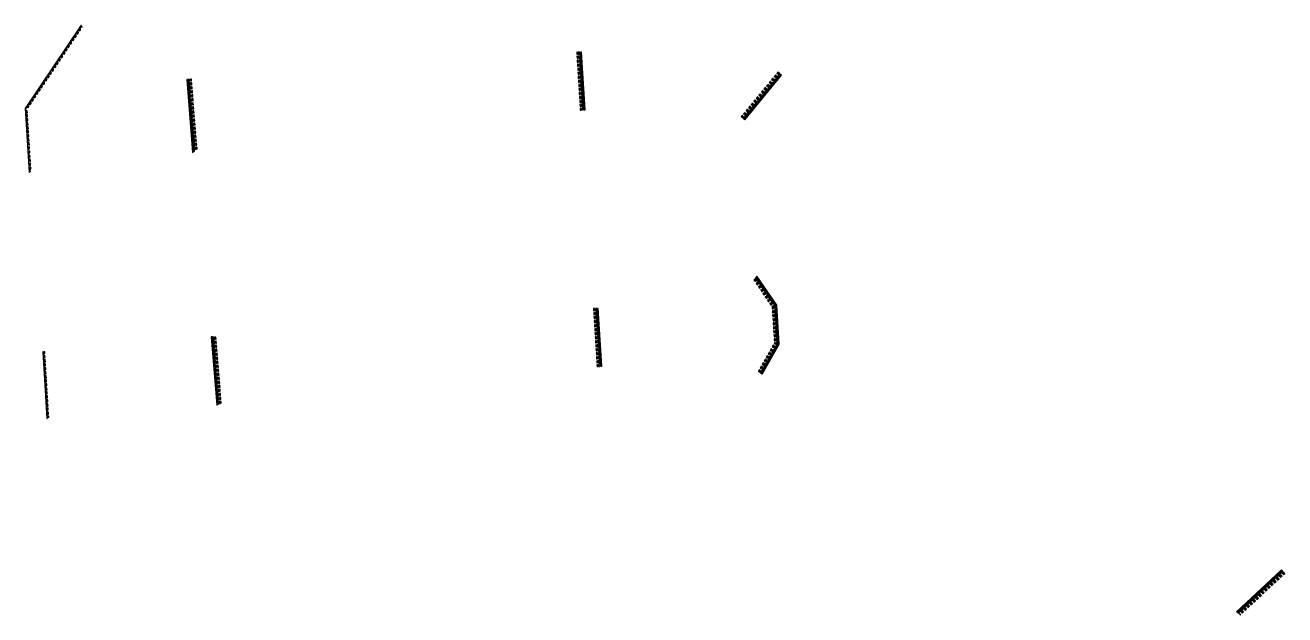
# Model space of a CAD drawing. Extents: x -9041 to 1682, y -8996 to 964.
# Drawn here: x -553 to 1319, y -649 to 228 of the extents above; entities that cross this region are included whole.
import ezdxf

# ---------------------------------------------------------------- set-up
doc = ezdxf.new("R2010")
doc.units = 0

msp = doc.modelspace()

# ---------------------------------------------------------------- linework, layer by layer
at = {"layer": 'mg_to_dxf', "color": 40}
for points in [[(-552.21, 103.58), (-469.42, 226.93), (-469.94, 227.94), (-553.09, 103.91)], [(-469.54, 224.94), (-468.71, 224.39), (-468.38, 224.89), (-468.9, 225.91)], [(-482.92, 205.02), (-482.09, 204.46), (-480.42, 206.95), (-481.25, 207.51)], [(-479.58, 210), (-478.75, 209.44), (-477.07, 211.93), (-477.9, 212.49)], [(-473.73, 216.91), (-474.56, 217.47), (-476.23, 214.98), (-475.4, 214.42)], [(-470.39, 221.9), (-471.22, 222.45), (-472.89, 219.96), (-472.06, 219.4)], [(-496.3, 185.09), (-495.47, 184.53), (-493.79, 187.02), (-494.62, 187.58)], [(-492.12, 189.51), (-490.45, 192.01), (-491.28, 192.56), (-492.95, 190.07)], [(-489.61, 195.05), (-488.78, 194.5), (-487.11, 196.99), (-487.94, 197.54)], [(-485.43, 199.48), (-483.76, 201.97), (-484.59, 202.53), (-486.26, 200.04)], [(267.69, 187.62), (267.67, 187.89), (266.68, 187.83), (266.69, 187.56)], [(266.86, 184.83), (267.86, 184.89), (267.69, 187.62), (266.69, 187.56)], [(269.69, 187.74), (269.67, 188.01), (268.67, 187.95), (268.69, 187.68)], [(269.86, 185.02), (269.69, 187.74), (268.69, 187.68), (268.86, 184.96)], [(276.04, 101.94), (277.04, 102.01), (271.68, 187.86), (270.69, 187.8)], [(272.68, 187.93), (278.04, 102.08), (279.04, 102.15), (273.68, 187.99)], [(-506.33, 170.15), (-505.5, 169.59), (-503.83, 172.08), (-504.66, 172.64)], [(-502.15, 174.57), (-500.48, 177.06), (-501.31, 177.62), (-502.98, 175.13)], [(-498.81, 179.55), (-497.14, 182.04), (-497.97, 182.6), (-499.64, 180.11)], [(267.05, 181.84), (267.24, 178.84), (268.23, 178.91), (268.05, 181.9)], [(268.42, 175.91), (267.42, 175.85), (267.61, 172.85), (268.61, 172.92)], [(267.98, 166.87), (268.98, 166.93), (268.8, 169.92), (267.8, 169.86)], [(270.23, 179.03), (270.04, 182.02), (269.05, 181.96), (269.23, 178.97)], [(269.42, 175.97), (269.61, 172.98), (270.6, 173.04), (270.42, 176.04)], [(270.79, 170.05), (269.79, 169.99), (269.98, 166.99), (270.98, 167.05)], [(-519.7, 150.22), (-518.87, 149.66), (-517.2, 152.15), (-518.03, 152.71)], [(-515.53, 154.64), (-513.86, 157.13), (-514.69, 157.69), (-516.36, 155.2)], [(-510.51, 162.12), (-511.34, 162.67), (-513.02, 160.18), (-512.19, 159.62)], [(-507.17, 167.1), (-508, 167.65), (-509.67, 165.16), (-508.84, 164.61)], [(269.36, 160.94), (269.17, 163.93), (268.17, 163.87), (268.36, 160.88)], [(269.54, 157.95), (268.54, 157.88), (268.73, 154.89), (269.73, 154.95)], [(269.92, 151.96), (268.92, 151.9), (269.1, 148.9), (270.1, 148.96)], [(271.16, 164.06), (270.17, 164), (270.35, 161), (271.35, 161.06)], [(271.54, 158.07), (270.54, 158.01), (270.73, 155.01), (271.73, 155.08)], [(271.1, 149.03), (272.1, 149.09), (271.91, 152.08), (270.91, 152.02)], [(514.28, 89.26), (515.05, 88.63), (569.68, 155.07), (568.91, 155.71)], [(570.46, 154.43), (515.83, 88), (516.61, 87.37), (571.23, 153.8)], [(562.18, 153.82), (560.28, 151.51), (561.05, 150.87), (562.96, 153.19)], [(562.6, 149.6), (564.5, 151.92), (563.73, 152.55), (561.82, 150.23)], [(564.09, 156.14), (564.86, 155.5), (566.6, 157.61), (565.83, 158.25)], [(566.41, 154.23), (568.14, 156.34), (567.37, 156.98), (565.64, 154.87)], [(566.6, 157.61), (566.77, 157.82), (566, 158.46), (565.83, 158.25)], [(568.14, 156.34), (568.31, 156.55), (567.54, 157.19), (567.37, 156.98)], [(-533.08, 130.29), (-532.25, 129.73), (-530.58, 132.22), (-531.41, 132.78)], [(-528.91, 134.72), (-527.23, 137.21), (-528.06, 137.76), (-529.74, 135.27)], [(-523.89, 142.19), (-524.72, 142.75), (-526.39, 140.25), (-525.56, 139.7)], [(-522.22, 144.68), (-520.55, 147.17), (-521.38, 147.73), (-523.05, 145.24)], [(-304.29, 38.53), (-303.35, 39.29), (-311.97, 147.12), (-312.96, 147.03)], [(-309.98, 147.29), (-310.97, 147.2), (-302.41, 40.05), (-301.46, 40.82)], [(-307.98, 147.47), (-308.98, 147.38), (-308.8, 145.08), (-307.8, 145.16)], [(-308.32, 139.1), (-307.32, 139.18), (-307.56, 142.17), (-308.56, 142.09)], [(-307.08, 136.19), (-308.08, 136.11), (-307.84, 133.12), (-306.84, 133.2)], [(-305.8, 145.32), (-305.99, 147.64), (-306.99, 147.56), (-306.8, 145.24)], [(-305.57, 142.33), (-306.56, 142.25), (-306.32, 139.26), (-305.33, 139.34)], [(-306.08, 136.27), (-305.85, 133.28), (-304.85, 133.36), (-305.09, 136.35)], [(270.29, 145.97), (269.29, 145.91), (269.48, 142.91), (270.48, 142.98)], [(270.66, 139.98), (269.67, 139.92), (269.85, 136.92), (270.85, 136.99)], [(270.04, 133.93), (270.23, 130.94), (271.22, 131), (271.04, 133.99)], [(271.29, 146.03), (271.47, 143.04), (272.47, 143.1), (272.29, 146.09)], [(272.66, 140.11), (271.66, 140.04), (271.85, 137.05), (272.85, 137.11)], [(273.03, 134.12), (272.04, 134.06), (272.22, 131.06), (273.22, 131.12)], [(547.71, 134.65), (546.94, 135.28), (545.04, 132.97), (545.81, 132.33)], [(549.26, 133.38), (548.49, 134.01), (546.58, 131.7), (547.35, 131.06)], [(549.62, 136.97), (551.53, 139.28), (550.75, 139.92), (548.85, 137.6)], [(553.07, 138.01), (552.3, 138.65), (550.39, 136.33), (551.16, 135.7)], [(552.66, 142.24), (553.43, 141.6), (555.34, 143.92), (554.56, 144.55)], [(556.88, 142.65), (556.11, 143.28), (554.2, 140.97), (554.98, 140.33)], [(559.15, 148.55), (558.37, 149.19), (556.47, 146.87), (557.24, 146.24)], [(559.92, 147.92), (558.01, 145.6), (558.79, 144.97), (560.69, 147.28)], [(-545.63, 109.81), (-543.95, 112.3), (-544.78, 112.86), (-546.46, 110.36)], [(-540.61, 117.28), (-541.44, 117.84), (-543.11, 115.35), (-542.28, 114.79)], [(-539.77, 120.33), (-538.94, 119.77), (-537.27, 122.26), (-538.1, 122.82)], [(-533.92, 127.24), (-534.75, 127.8), (-536.42, 125.31), (-535.59, 124.75)], [(-307.6, 130.13), (-307.36, 127.14), (-306.36, 127.22), (-306.6, 130.21)], [(-307.12, 124.15), (-306.88, 121.16), (-305.89, 121.24), (-306.13, 124.23)], [(-306.4, 115.18), (-305.41, 115.26), (-305.65, 118.25), (-306.64, 118.17)], [(-305.61, 130.29), (-305.37, 127.3), (-304.37, 127.38), (-304.61, 130.37)], [(-305.13, 124.31), (-304.89, 121.32), (-303.89, 121.4), (-304.13, 124.39)], [(-303.41, 115.42), (-303.65, 118.41), (-304.65, 118.33), (-304.41, 115.34)], [(-303.93, 109.35), (-302.94, 109.43), (-303.18, 112.42), (-304.17, 112.35)], [(271.6, 125.01), (271.41, 128), (270.41, 127.94), (270.6, 124.95)], [(271.97, 119.02), (271.78, 122.02), (270.79, 121.95), (270.97, 118.96)], [(272.35, 113.03), (272.16, 116.03), (271.16, 115.97), (271.35, 112.97)], [(273.59, 125.13), (273.41, 128.13), (272.41, 128.07), (272.6, 125.07)], [(273.97, 119.15), (273.78, 122.14), (272.78, 122.08), (272.97, 119.08)], [(273.34, 113.1), (274.34, 113.16), (274.15, 116.15), (273.16, 116.09)], [(531.7, 116.75), (529.79, 114.43), (530.57, 113.79), (532.47, 116.11)], [(534.02, 114.84), (533.24, 115.48), (531.34, 113.16), (532.11, 112.52)], [(536.28, 120.75), (535.51, 121.38), (533.6, 119.06), (534.38, 118.43)], [(537.83, 119.48), (537.05, 120.11), (535.15, 117.79), (535.92, 117.16)], [(540.09, 125.38), (539.32, 126.02), (537.42, 123.7), (538.19, 123.06)], [(540.87, 124.75), (538.96, 122.43), (539.73, 121.79), (541.64, 124.11)], [(543.9, 130.01), (543.13, 130.65), (541.23, 128.33), (542, 127.7)], [(542.77, 127.06), (543.54, 126.43), (545.45, 128.74), (544.68, 129.38)], [(-553.09, 103.91), (-547.4, 9.01), (-546.44, 9.6), (-552.21, 103.58)], [(-551.04, 100.71), (-550.86, 97.71), (-549.86, 97.77), (-550.05, 100.77)], [(-550.49, 91.72), (-549.49, 91.79), (-549.68, 94.78), (-550.67, 94.72)], [(-549.8, 105.38), (-548.97, 104.83), (-547.3, 107.32), (-548.13, 107.87)], [(-305.93, 109.2), (-304.93, 109.28), (-305.17, 112.27), (-306.17, 112.19)], [(-304.45, 103.29), (-304.69, 106.28), (-305.69, 106.2), (-305.45, 103.21)], [(-304.21, 100.3), (-305.21, 100.22), (-304.97, 97.23), (-303.97, 97.31)], [(-304.49, 91.25), (-303.5, 91.33), (-303.73, 94.32), (-304.73, 94.24)], [(-303.45, 103.37), (-302.46, 103.45), (-302.7, 106.44), (-303.69, 106.36)], [(-302.98, 97.39), (-301.98, 97.47), (-302.22, 100.46), (-303.22, 100.38)], [(-302.5, 91.41), (-301.5, 91.49), (-301.74, 94.48), (-302.74, 94.4)], [(271.72, 106.98), (272.72, 107.05), (272.53, 110.04), (271.53, 109.98)], [(271.91, 103.99), (272.05, 101.66), (273.05, 101.73), (272.91, 104.05)], [(274.53, 110.16), (273.53, 110.1), (273.72, 107.11), (274.71, 107.17)], [(274.05, 101.8), (275.05, 101.87), (274.9, 104.18), (273.9, 104.11)], [(514.55, 95.89), (515.32, 95.26), (517.23, 97.57), (516.46, 98.21)], [(518.77, 96.3), (518, 96.94), (516.1, 94.62), (516.87, 93.99)], [(519.13, 99.89), (521.04, 102.21), (520.27, 102.84), (518.36, 100.53)], [(519.91, 99.26), (520.68, 98.62), (522.58, 100.94), (521.81, 101.57)], [(522.94, 104.53), (524.85, 106.84), (524.08, 107.48), (522.17, 105.16)], [(524.49, 103.26), (526.39, 105.57), (525.62, 106.21), (523.72, 103.89)], [(526.76, 109.16), (528.66, 111.48), (527.89, 112.11), (525.98, 109.79)], [(528.3, 107.89), (530.21, 110.21), (529.43, 110.84), (527.53, 108.52)], [(-549.31, 88.79), (-550.31, 88.73), (-550.12, 85.73), (-549.12, 85.8)], [(-548.75, 79.81), (-548.94, 82.8), (-549.94, 82.74), (-549.75, 79.75)], [(-548.57, 76.81), (-549.57, 76.75), (-549.38, 73.76), (-548.39, 73.82)], [(-304.01, 85.27), (-303.02, 85.35), (-303.26, 88.34), (-304.25, 88.26)], [(-303.54, 79.29), (-302.54, 79.37), (-302.78, 82.36), (-303.77, 82.28)], [(-302.06, 73.39), (-302.3, 76.38), (-303.3, 76.3), (-303.06, 73.31)], [(-302.26, 88.42), (-302.02, 85.43), (-301.02, 85.51), (-301.26, 88.5)], [(-300.78, 82.52), (-301.78, 82.44), (-301.54, 79.45), (-300.55, 79.53)], [(-301.06, 73.47), (-300.07, 73.55), (-300.31, 76.54), (-301.3, 76.46)], [(512.65, 93.57), (511.17, 91.77), (511.94, 91.15), (513.42, 92.94)], [(512.72, 90.52), (513.5, 89.89), (514.96, 91.67), (514.19, 92.3)], [(-548.2, 70.82), (-549.2, 70.76), (-549.02, 67.77), (-548.02, 67.83)], [(-547.65, 61.84), (-547.83, 64.84), (-548.83, 64.77), (-548.65, 61.78)], [(-547.46, 58.85), (-548.46, 58.79), (-548.28, 55.79), (-547.28, 55.85)], [(-302.82, 70.32), (-302.58, 67.33), (-301.58, 67.41), (-301.82, 70.4)], [(-302.34, 64.34), (-302.1, 61.35), (-301.1, 61.43), (-301.34, 64.42)], [(-300.63, 55.45), (-300.87, 58.44), (-301.86, 58.36), (-301.62, 55.37)], [(-299.59, 67.57), (-299.83, 70.56), (-300.82, 70.48), (-300.59, 67.49)], [(-299.35, 64.58), (-300.35, 64.5), (-300.11, 61.51), (-299.11, 61.59)], [(-299.63, 55.53), (-298.63, 55.61), (-298.87, 58.6), (-299.87, 58.52)], [(-546.91, 49.86), (-547.1, 52.86), (-548.09, 52.8), (-547.91, 49.8)], [(-546.54, 43.88), (-546.73, 46.87), (-547.73, 46.81), (-547.54, 43.81)], [(-546.17, 37.89), (-546.36, 40.88), (-547.36, 40.82), (-547.17, 37.83)], [(-300.15, 49.47), (-300.39, 52.46), (-301.38, 52.38), (-301.14, 49.39)], [(-299.91, 46.48), (-300.91, 46.4), (-300.67, 43.41), (-299.67, 43.48)], [(-299.15, 49.55), (-298.15, 49.63), (-298.39, 52.62), (-299.39, 52.54)], [(-297.92, 46.63), (-297.92, 46.63), (-298.91, 46.56), (-298.67, 43.56)], [(-297.92, 46.63), (-297.92, 46.63), (-298.67, 43.56), (-297.69, 43.87)], [(-297.69, 43.87), (-297.69, 43.87), (-298.67, 43.56), (-298.01, 43.62)], [(-546.8, 31.84), (-545.81, 31.9), (-545.99, 34.89), (-546.99, 34.83)], [(-545.44, 25.91), (-545.62, 28.9), (-546.62, 28.84), (-546.43, 25.85)], [(-545.07, 19.92), (-545.25, 22.92), (-546.25, 22.85), (-546.07, 19.86)], [(-545.7, 13.87), (-544.7, 13.93), (-544.88, 16.93), (-545.88, 16.87)], [(-545.47, 10.2), (-544.51, 10.8), (-544.51, 10.94), (-545.51, 10.88)], [(533.42, -152.32), (534.25, -151.76), (532.56, -149.28), (531.73, -149.84)], [(562.12, -189.2), (533.28, -146.76), (532.6, -147.55), (561.12, -189.49)], [(533.95, -145.98), (563.11, -188.91), (564.11, -188.62), (534.63, -145.2)], [(530.91, -150.4), (530.08, -150.96), (531.76, -153.44), (532.59, -152.88)], [(534.28, -155.36), (533.45, -155.93), (535.14, -158.41), (535.96, -157.85)], [(535.1, -154.8), (536.79, -157.28), (537.62, -156.72), (535.93, -154.24)], [(537.65, -160.33), (536.82, -160.89), (538.51, -163.37), (539.33, -162.81)], [(539.3, -159.2), (538.48, -159.77), (540.16, -162.25), (540.99, -161.69)], [(540.19, -165.85), (541.88, -168.33), (542.7, -167.77), (541.02, -165.29)], [(542.67, -164.17), (541.85, -164.73), (543.53, -167.21), (544.36, -166.65)], [(546.07, -172.74), (544.39, -170.26), (543.56, -170.82), (545.25, -173.3)], [(547.73, -171.61), (546.04, -169.13), (545.22, -169.69), (546.9, -172.18)], [(549.44, -177.7), (547.76, -175.22), (546.93, -175.78), (548.62, -178.26)], [(551.1, -176.58), (549.41, -174.1), (548.59, -174.66), (550.27, -177.14)], [(552.81, -182.67), (551.13, -180.18), (550.3, -180.74), (551.99, -183.23)], [(553.64, -182.1), (554.47, -181.54), (552.78, -179.06), (551.96, -179.62)], [(555.36, -188.19), (556.18, -187.63), (554.5, -185.15), (553.67, -185.71)], [(556.15, -184.02), (555.33, -184.59), (557.01, -187.07), (557.84, -186.51)], [(292.62, -193.7), (292.61, -193.43), (291.61, -193.49), (291.62, -193.76)], [(291.79, -196.49), (292.79, -196.42), (292.62, -193.7), (291.62, -193.76)], [(291.98, -199.48), (292.17, -202.47), (293.17, -202.41), (292.98, -199.42)], [(293.35, -205.41), (292.35, -205.47), (292.54, -208.46), (293.54, -208.4)], [(294.62, -193.58), (294.6, -193.31), (293.6, -193.37), (293.62, -193.64)], [(294.79, -196.3), (294.62, -193.58), (293.62, -193.64), (293.79, -196.36)], [(295.16, -202.29), (294.98, -199.29), (293.98, -199.36), (294.16, -202.35)], [(294.35, -205.34), (294.54, -208.34), (295.54, -208.28), (295.35, -205.28)], [(300.97, -279.37), (301.97, -279.3), (296.61, -193.45), (295.62, -193.51)], [(297.61, -193.39), (302.97, -279.23), (303.97, -279.16), (298.61, -193.33)], [(558.24, -190.65), (557.72, -189.9), (556.9, -190.46), (557.24, -190.97)], [(558.23, -190.66), (557.24, -190.97), (557.42, -193.71), (558.41, -193.65)], [(558.6, -196.65), (557.6, -196.71), (557.79, -199.7), (558.79, -199.64)], [(558.97, -202.63), (557.98, -202.7), (558.16, -205.69), (559.16, -205.63)], [(559.4, -188.81), (558.57, -189.37), (559.19, -190.27), (560.17, -189.94)], [(560.17, -189.94), (559.19, -190.27), (559.41, -193.59), (560.41, -193.53)], [(559.79, -199.58), (560.78, -199.52), (560.6, -196.52), (559.6, -196.58)], [(559.97, -202.57), (560.16, -205.57), (561.16, -205.5), (560.97, -202.51)], [(565.69, -245.98), (562.12, -189.2), (561.12, -189.49), (564.67, -245.75)], [(563.11, -188.91), (566.7, -246.22), (567.72, -246.45), (564.11, -188.62)], [(292.92, -214.45), (293.91, -214.39), (293.73, -211.4), (292.73, -211.46)], [(294.29, -220.38), (294.1, -217.38), (293.1, -217.45), (293.29, -220.44)], [(294.47, -223.37), (293.48, -223.43), (293.66, -226.43), (294.66, -226.37)], [(295.72, -211.27), (294.72, -211.33), (294.91, -214.33), (295.91, -214.26)], [(296.1, -217.26), (295.1, -217.32), (295.29, -220.32), (296.28, -220.25)], [(296.47, -223.25), (295.47, -223.31), (295.66, -226.3), (296.66, -226.24)], [(559.35, -208.62), (558.35, -208.68), (558.54, -211.68), (559.53, -211.62)], [(558.72, -214.67), (558.91, -217.67), (559.91, -217.61), (559.72, -214.61)], [(560.28, -223.59), (560.09, -220.6), (559.1, -220.66), (559.28, -223.66)], [(561.34, -208.5), (560.35, -208.56), (560.53, -211.55), (561.53, -211.49)], [(561.72, -214.49), (560.72, -214.55), (560.91, -217.54), (561.9, -217.48)], [(562.28, -223.47), (562.09, -220.47), (561.09, -220.54), (561.28, -223.53)], [(-268.4, -337.26), (-267.43, -336.79), (-275.52, -235.63), (-276.51, -235.74)], [(-273.53, -235.4), (-274.53, -235.52), (-266.47, -336.33), (-265.5, -335.86)], [(-272.24, -239.02), (-271.24, -238.94), (-271.48, -235.94), (-272.48, -236.02)], [(-270.77, -244.92), (-271, -241.93), (-272, -242.01), (-271.76, -245)], [(-269.49, -235.79), (-270.49, -235.87), (-270.25, -238.86), (-269.25, -238.78)], [(-269.77, -244.84), (-268.77, -244.76), (-269.01, -241.77), (-270.01, -241.85)], [(294.85, -229.36), (293.85, -229.42), (294.04, -232.42), (295.03, -232.35)], [(295.22, -235.35), (294.22, -235.41), (294.41, -238.4), (295.41, -238.34)], [(295.59, -241.34), (294.6, -241.4), (294.78, -244.39), (295.78, -244.33)], [(296.03, -232.29), (297.03, -232.23), (296.84, -229.24), (295.85, -229.3)], [(296.22, -235.29), (296.41, -238.28), (297.4, -238.22), (297.22, -235.22)], [(297.59, -241.21), (296.59, -241.27), (296.78, -244.27), (297.78, -244.21)], [(560.66, -229.58), (560.47, -226.59), (559.47, -226.65), (559.66, -229.64)], [(561.03, -235.57), (560.84, -232.58), (559.84, -232.64), (560.03, -235.63)], [(560.4, -241.62), (561.4, -241.56), (561.22, -238.56), (560.22, -238.63)], [(562.65, -229.46), (562.46, -226.46), (561.47, -226.53), (561.65, -229.52)], [(562.03, -235.51), (563.03, -235.45), (562.84, -232.45), (561.84, -232.51)], [(563.21, -238.44), (562.21, -238.5), (562.4, -241.5), (563.4, -241.43)], [(-520.92, -357.07), (-519.96, -356.43), (-526.04, -257.74), (-527.04, -257.71)], [(-524.87, -260.51), (-523.87, -260.45), (-524.03, -257.8), (-525.03, -257.77)], [(-271.52, -247.99), (-271.28, -250.98), (-270.29, -250.9), (-270.53, -247.91)], [(-270.05, -253.89), (-271.04, -253.97), (-270.81, -256.96), (-269.81, -256.88)], [(-270.33, -262.94), (-269.33, -262.86), (-269.57, -259.87), (-270.57, -259.95)], [(-269.29, -250.82), (-268.29, -250.74), (-268.53, -247.75), (-269.53, -247.83)], [(-268.81, -256.8), (-267.82, -256.72), (-268.05, -253.73), (-269.05, -253.81)], [(-268.57, -259.79), (-268.33, -262.78), (-267.34, -262.7), (-267.58, -259.71)], [(294.97, -247.39), (295.16, -250.38), (296.16, -250.32), (295.97, -247.33)], [(296.53, -256.31), (296.34, -253.31), (295.34, -253.38), (295.53, -256.37)], [(296.9, -262.3), (296.72, -259.3), (295.72, -259.36), (295.9, -262.36)], [(297.96, -247.2), (296.97, -247.26), (297.15, -250.26), (298.15, -250.19)], [(298.53, -256.18), (298.34, -253.19), (297.34, -253.25), (297.53, -256.25)], [(298.9, -262.17), (298.71, -259.18), (297.71, -259.24), (297.9, -262.23)], [(540.85, -290), (565.69, -245.98), (564.67, -245.75), (540.01, -289.46)], [(566.7, -246.22), (541.69, -290.55), (542.53, -291.09), (567.72, -246.45)], [(551.44, -261.06), (552.31, -261.55), (553.78, -258.94), (552.91, -258.45)], [(555.53, -259.92), (554.66, -259.43), (553.18, -262.04), (554.05, -262.53)], [(556.73, -253.71), (555.86, -253.22), (554.39, -255.83), (555.26, -256.33)], [(557.6, -254.2), (556.13, -256.82), (557, -257.31), (558.47, -254.7)], [(558.81, -248), (557.34, -250.61), (558.21, -251.1), (559.68, -248.49)], [(559.95, -252.08), (561.42, -249.47), (560.55, -248.98), (559.08, -251.59)], [(560.28, -245.38), (561.16, -245.87), (561.62, -245.05), (560.6, -244.82)], [(560.57, -244.31), (560.6, -244.82), (561.62, -245.05), (561.57, -244.25)], [(562.9, -246.86), (563.65, -245.52), (562.64, -245.28), (562.03, -246.37)], [(563.65, -245.52), (563.57, -244.13), (562.57, -244.19), (562.64, -245.28)], [(-523.5, -266.44), (-523.68, -263.45), (-524.68, -263.51), (-524.5, -266.5)], [(-523.13, -272.43), (-523.31, -269.43), (-524.31, -269.5), (-524.13, -272.49)], [(-522.95, -275.42), (-523.94, -275.48), (-523.76, -278.48), (-522.76, -278.42)], [(-269.85, -268.92), (-268.85, -268.84), (-269.09, -265.85), (-270.09, -265.93)], [(-268.61, -271.83), (-269.61, -271.91), (-269.37, -274.9), (-268.37, -274.82)], [(-268.14, -277.81), (-269.13, -277.89), (-268.89, -280.88), (-267.9, -280.8)], [(-268.09, -265.77), (-267.86, -268.76), (-266.86, -268.68), (-267.1, -265.69)], [(-267.38, -274.74), (-266.38, -274.66), (-266.62, -271.67), (-267.62, -271.75)], [(-265.9, -280.64), (-266.14, -277.65), (-267.14, -277.73), (-266.9, -280.72)], [(297.28, -268.28), (297.09, -265.29), (296.09, -265.35), (296.28, -268.35)], [(296.65, -274.33), (297.65, -274.27), (297.46, -271.28), (296.47, -271.34)], [(296.84, -277.33), (296.98, -279.66), (297.98, -279.58), (297.84, -277.27)], [(298.27, -268.22), (299.27, -268.16), (299.09, -265.17), (298.09, -265.23)], [(299.46, -271.15), (298.46, -271.22), (298.65, -274.21), (299.65, -274.15)], [(298.98, -279.51), (299.98, -279.44), (299.83, -277.14), (298.84, -277.2)], [(541.99, -279.84), (541.12, -279.35), (539.65, -281.96), (540.52, -282.45)], [(542.86, -280.33), (541.39, -282.95), (542.26, -283.44), (543.73, -280.82)], [(544.94, -274.62), (544.07, -274.12), (542.6, -276.74), (543.47, -277.23)], [(544.34, -277.72), (545.21, -278.21), (546.68, -275.6), (545.81, -275.11)], [(547.89, -269.39), (547.02, -268.9), (545.54, -271.51), (546.41, -272)], [(549.63, -270.37), (548.76, -269.88), (547.29, -272.49), (548.16, -272.99)], [(549.36, -266.78), (550.84, -264.16), (549.97, -263.67), (548.49, -266.29)], [(552.58, -265.15), (551.71, -264.66), (550.23, -267.27), (551.1, -267.76)], [(-522.39, -284.41), (-522.58, -281.41), (-523.57, -281.47), (-523.39, -284.47)], [(-522.21, -287.4), (-523.21, -287.46), (-523.02, -290.46), (-522.02, -290.39)], [(-522.65, -296.44), (-521.65, -296.38), (-521.84, -293.39), (-522.84, -293.45)], [(-522.47, -299.44), (-522.28, -302.43), (-521.29, -302.37), (-521.47, -299.38)], [(-267.42, -286.78), (-267.66, -283.79), (-268.65, -283.87), (-268.41, -286.86)], [(-267.94, -292.84), (-266.94, -292.76), (-267.18, -289.77), (-268.18, -289.85)], [(-266.46, -298.74), (-266.7, -295.75), (-267.7, -295.83), (-267.46, -298.82)], [(-265.66, -283.63), (-266.66, -283.71), (-266.42, -286.7), (-265.42, -286.62)], [(-265.94, -292.68), (-264.95, -292.6), (-265.19, -289.61), (-266.18, -289.69)], [(-264.71, -295.59), (-265.7, -295.67), (-265.46, -298.66), (-264.47, -298.59)], [(539.04, -285.07), (538.17, -284.58), (536.7, -287.19), (537.57, -287.68)], [(540.79, -286.05), (539.92, -285.56), (538.44, -288.17), (539.31, -288.66)], [(-522.1, -305.43), (-521.92, -308.42), (-520.92, -308.36), (-521.1, -305.37)], [(-520.73, -311.35), (-521.73, -311.42), (-521.55, -314.41), (-520.55, -314.35)], [(-521.36, -317.41), (-521.18, -320.4), (-520.18, -320.34), (-520.36, -317.34)], [(-266.98, -304.81), (-265.98, -304.73), (-266.22, -301.73), (-267.22, -301.81)], [(-266.5, -310.79), (-265.51, -310.71), (-265.74, -307.72), (-266.74, -307.8)], [(-266.26, -313.78), (-266.02, -316.77), (-265.03, -316.69), (-265.27, -313.7)], [(-265.23, -301.66), (-264.99, -304.65), (-263.99, -304.57), (-264.23, -301.58)], [(-264.51, -310.63), (-263.51, -310.55), (-263.75, -307.56), (-264.75, -307.64)], [(-264.27, -313.62), (-264.03, -316.61), (-263.03, -316.53), (-263.27, -313.54)], [(-520.81, -326.39), (-519.81, -326.33), (-520, -323.33), (-520.99, -323.39)], [(-520.44, -332.38), (-519.44, -332.32), (-519.63, -329.32), (-520.62, -329.38)], [(-520.07, -338.37), (-519.07, -338.3), (-519.26, -335.31), (-520.26, -335.37)], [(-264.55, -322.67), (-264.79, -319.68), (-265.79, -319.76), (-265.55, -322.75)], [(-265.07, -328.73), (-264.07, -328.65), (-264.31, -325.66), (-265.31, -325.74)], [(-264.83, -331.72), (-264.59, -334.71), (-263.59, -334.63), (-263.83, -331.64)], [(-262.79, -319.52), (-263.79, -319.6), (-263.55, -322.59), (-262.56, -322.51)], [(-262.32, -325.5), (-263.31, -325.58), (-263.07, -328.57), (-262.08, -328.49)], [(-262.6, -334.45), (-261.64, -333.98), (-261.84, -331.48), (-262.84, -331.56)], [(-518.71, -344.29), (-518.89, -341.3), (-519.89, -341.36), (-519.7, -344.35)], [(-518.52, -347.29), (-519.52, -347.35), (-519.33, -350.34), (-518.34, -350.28)], [(-519, -355.79), (-518.04, -355.15), (-518.15, -353.28), (-519.15, -353.34)], [(1247.68, -644.49), (1248.47, -645.11), (1315.16, -582.92), (1314.47, -582.2)], [(1249.27, -645.74), (1250.06, -646.37), (1316.53, -584.38), (1315.84, -583.65)], [(1304.33, -597.12), (1302.14, -599.17), (1302.82, -599.9), (1305.01, -597.86)], [(1303.5, -600.63), (1304.18, -601.36), (1306.38, -599.32), (1305.69, -598.59)], [(1307.21, -595.81), (1309.4, -593.76), (1308.72, -593.03), (1306.52, -595.08)], [(1310.08, -594.49), (1307.89, -596.54), (1308.57, -597.27), (1310.76, -595.23)], [(1311.59, -591.72), (1313.79, -589.67), (1313.11, -588.94), (1310.91, -590.99)], [(1312.96, -593.18), (1315.15, -591.13), (1314.47, -590.4), (1312.28, -592.45)], [(1317.9, -585.84), (1317.21, -585.11), (1315.3, -586.89), (1315.98, -587.62)], [(1316.66, -588.36), (1317.35, -589.09), (1319.27, -587.29), (1318.59, -586.56)], [(1282.39, -617.58), (1280.2, -619.63), (1280.88, -620.36), (1283.07, -618.32)], [(1285.27, -616.27), (1287.46, -614.22), (1286.78, -613.49), (1284.58, -615.54)], [(1288.82, -615.69), (1288.14, -614.95), (1285.95, -617), (1286.63, -617.73)], [(1289.65, -612.18), (1291.85, -610.13), (1291.17, -609.4), (1288.97, -611.45)], [(1293.21, -611.59), (1292.53, -610.86), (1290.34, -612.91), (1291.02, -613.64)], [(1294.04, -608.09), (1296.24, -606.04), (1295.55, -605.31), (1293.36, -607.35)], [(1297.6, -607.5), (1296.92, -606.77), (1294.72, -608.82), (1295.41, -609.55)], [(1299.94, -601.22), (1297.75, -603.26), (1298.43, -603.99), (1300.62, -601.95)], [(1301.31, -602.68), (1299.11, -604.72), (1299.79, -605.46), (1301.99, -603.41)], [(1262.64, -636), (1263.33, -636.73), (1265.52, -634.68), (1264.84, -633.95)], [(1266.88, -636.15), (1266.2, -635.42), (1264.01, -637.46), (1264.69, -638.19)], [(1269.23, -629.86), (1267.03, -631.91), (1267.71, -632.64), (1269.91, -630.59)], [(1270.59, -631.32), (1268.4, -633.37), (1269.08, -634.1), (1271.27, -632.05)], [(1272.1, -628.55), (1274.3, -626.5), (1273.61, -625.77), (1271.42, -627.81)], [(1273.47, -630.01), (1275.66, -627.96), (1274.98, -627.23), (1272.78, -629.28)], [(1276.49, -624.45), (1278.68, -622.41), (1278, -621.68), (1275.81, -623.72)], [(1277.85, -625.92), (1280.05, -623.87), (1279.37, -623.14), (1277.17, -625.19)], [(1282.24, -621.82), (1284.44, -619.78), (1283.75, -619.05), (1281.56, -621.09)], [(1250.86, -646.99), (1251.65, -647.62), (1252.36, -646.96), (1251.67, -646.23)], [(1253.24, -648.87), (1253.72, -648.42), (1253.04, -647.69), (1252.44, -648.25)], [(1256.06, -642.14), (1253.87, -644.18), (1254.55, -644.91), (1256.74, -642.87)], [(1255.91, -646.38), (1258.11, -644.33), (1257.43, -643.6), (1255.23, -645.65)], [(1260.45, -638.04), (1258.26, -640.09), (1258.94, -640.82), (1261.13, -638.78)], [(1261.81, -639.51), (1259.62, -641.55), (1260.3, -642.28), (1262.5, -640.24)]]:
    msp.add_3dface(points, dxfattribs=at)

doc.saveas('drawing.dxf')
